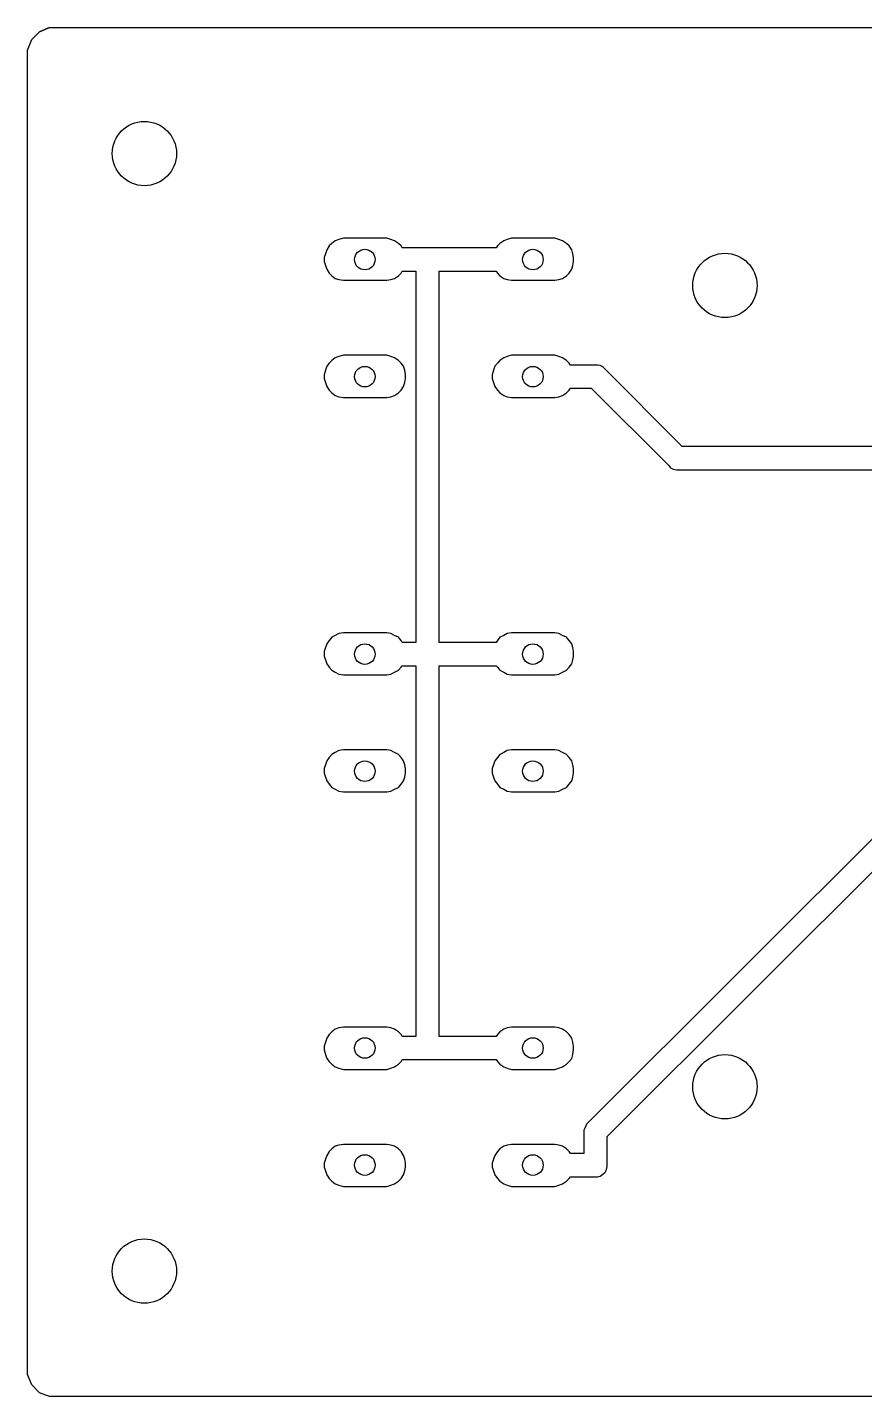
# Model space of a CAD drawing. Header units: inches. Extents: x 0 to 245, y 0 to 54.
# Drawn here: x 0 to 32.6, y 0 to 53.2 of the extents above; entities that cross this region are included whole.
import ezdxf

# ---------------------------------------------------------------- set-up
doc = ezdxf.new("R2010")
doc.units = ezdxf.units.IN
doc.header["$MEASUREMENT"] = 0
for name, color, linetype in [('OBRYS', 7, 'Continuous'), ('SCIEZKI', 3, 'Continuous'), ('WIERCENIA', 10, 'Continuous')]:
    doc.layers.add(name, color=color, linetype=linetype)

msp = doc.modelspace()

# ---------------------------------------------------------------- linework, layer by layer
at = {"layer": 'OBRYS'}
for p, q in [((0.478, 53.045), (0.855, 53.221)), ((0.478, 53.045), (0.855, 53.221)), ((0.855, 53.221), (0.478, 53.045)), ((0.478, 53.045), (0.855, 53.221)), ((0.478, 53.045), (0.855, 53.221)), ((0.855, 53.221), (0.478, 53.045)), ((0.855, 53.221), (116.222, 53.221)), ((0.855, 53.221), (116.222, 53.221)), ((0, 52.341), (0.176, 52.744)), ((0, 52.341), (0.176, 52.744)), ((0.176, 52.744), (0.478, 53.045)), ((0.176, 52.744), (0.478, 53.045)), ((0.478, 53.045), (0.478, 53.045)), ((0.478, 53.045), (0.478, 53.045)), ((0, 0.855), (0, 52.341)), ((0, 0.855), (0, 52.341)), ((0.176, 0.453), (0, 0.855)), ((0.176, 0.453), (0, 0.855)), ((0.478, 0.151), (0.176, 0.453)), ((0.478, 0.151), (0.176, 0.453)), ((0.855, 0), (0.478, 0.151)), ((0.855, 0), (0.478, 0.151)), ((116.222, 0), (0.855, 0)), ((116.222, 0), (0.855, 0))]:
    msp.add_line(p, q, dxfattribs=at)
at = {"layer": 'SCIEZKI'}
for p, q in [((11.74, 44.724), (11.64, 44.573)), ((11.841, 44.825), (11.74, 44.724)), ((11.967, 44.925), (11.841, 44.825)), ((12.117, 44.975), (11.967, 44.925)), ((12.293, 45.026), (12.117, 44.975)), ((13.978, 45.026), (12.293, 45.026)), ((14.129, 44.975), (13.978, 45.026)), ((14.28, 44.925), (14.129, 44.975)), ((14.43, 44.825), (14.28, 44.925)), ((14.531, 44.724), (14.43, 44.825)), ((14.581, 44.649), (14.531, 44.724)), ((18.277, 44.724), (18.226, 44.649)), ((18.377, 44.825), (18.277, 44.724)), ((18.528, 44.925), (18.377, 44.825)), ((18.654, 44.975), (18.528, 44.925)), ((18.83, 45.026), (18.654, 44.975)), ((20.514, 45.026), (18.83, 45.026)), ((20.665, 44.975), (20.514, 45.026)), ((20.816, 44.925), (20.665, 44.975)), ((20.967, 44.825), (20.816, 44.925)), ((21.067, 44.724), (20.967, 44.825)), ((21.168, 44.573), (21.067, 44.724)), ((11.59, 44.422), (11.539, 44.272)), ((11.539, 44.272), (11.539, 44.121)), ((11.64, 44.573), (11.59, 44.422)), ((18.226, 44.649), (14.581, 44.649)), ((21.218, 44.422), (21.168, 44.573)), ((21.243, 44.272), (21.218, 44.422)), ((21.243, 44.121), (21.243, 44.272)), ((11.539, 44.121), (11.59, 43.97)), ((11.59, 43.97), (11.64, 43.819)), ((11.64, 43.819), (11.74, 43.668)), ((11.74, 43.668), (11.841, 43.568)), ((14.43, 43.568), (14.531, 43.668)), ((14.531, 43.668), (14.581, 43.744)), ((14.581, 43.744), (15.109, 43.744)), ((15.109, 43.744), (15.109, 29.313)), ((16.014, 29.313), (16.014, 43.744)), ((16.014, 43.744), (18.226, 43.744)), ((18.226, 43.744), (18.277, 43.668)), ((18.277, 43.668), (18.377, 43.568)), ((20.967, 43.568), (21.067, 43.668)), ((21.067, 43.668), (21.168, 43.819)), ((21.168, 43.819), (21.218, 43.97)), ((21.218, 43.97), (21.243, 44.121)), ((11.841, 43.568), (11.967, 43.467)), ((11.967, 43.467), (12.117, 43.417)), ((12.117, 43.417), (12.293, 43.392)), ((12.293, 43.392), (13.978, 43.392)), ((13.978, 43.392), (14.129, 43.417)), ((14.129, 43.417), (14.28, 43.467)), ((14.28, 43.467), (14.43, 43.568)), ((18.377, 43.568), (18.528, 43.467)), ((18.528, 43.467), (18.654, 43.417)), ((18.654, 43.417), (18.83, 43.392)), ((18.83, 43.392), (20.514, 43.392)), ((20.514, 43.392), (20.665, 43.417)), ((20.665, 43.417), (20.816, 43.467)), ((20.816, 43.467), (20.967, 43.568)), ((12.293, 40.475), (12.117, 40.425)), ((13.978, 40.475), (12.293, 40.475)), ((14.129, 40.425), (13.978, 40.475)), ((18.83, 40.475), (18.654, 40.425)), ((20.514, 40.475), (18.83, 40.475)), ((20.665, 40.425), (20.514, 40.475)), ((11.64, 40.048), (11.59, 39.897)), ((11.74, 40.174), (11.64, 40.048)), ((11.841, 40.274), (11.74, 40.174)), ((11.967, 40.375), (11.841, 40.274)), ((12.117, 40.425), (11.967, 40.375)), ((14.28, 40.375), (14.129, 40.425)), ((14.43, 40.274), (14.28, 40.375)), ((14.531, 40.174), (14.43, 40.274)), ((14.631, 40.048), (14.531, 40.174)), ((14.682, 39.897), (14.631, 40.048)), ((18.176, 40.048), (18.126, 39.897)), ((18.277, 40.174), (18.176, 40.048)), ((18.377, 40.274), (18.277, 40.174)), ((18.528, 40.375), (18.377, 40.274)), ((18.654, 40.425), (18.528, 40.375)), ((20.816, 40.375), (20.665, 40.425)), ((20.967, 40.274), (20.816, 40.375)), ((21.067, 40.174), (20.967, 40.274)), ((21.118, 40.098), (21.067, 40.174)), ((22.173, 40.098), (21.118, 40.098)), ((22.274, 40.073), (22.173, 40.098)), ((22.375, 40.023), (22.274, 40.073)), ((25.467, 36.931), (22.375, 40.023)), ((11.59, 39.897), (11.539, 39.721)), ((11.539, 39.721), (11.539, 39.57)), ((11.539, 39.57), (11.59, 39.42)), ((11.59, 39.42), (11.64, 39.269)), ((14.631, 39.269), (14.682, 39.42)), ((14.707, 39.721), (14.682, 39.897)), ((14.682, 39.42), (14.707, 39.57)), ((14.707, 39.57), (14.707, 39.721)), ((18.126, 39.897), (18.076, 39.721)), ((18.076, 39.721), (18.076, 39.57)), ((18.076, 39.57), (18.126, 39.42)), ((18.126, 39.42), (18.176, 39.269)), ((11.64, 39.269), (11.74, 39.118)), ((11.74, 39.118), (11.841, 39.017)), ((11.841, 39.017), (11.967, 38.917)), ((11.967, 38.917), (12.117, 38.866)), ((12.117, 38.866), (12.293, 38.841)), ((13.978, 38.841), (14.129, 38.866)), ((14.129, 38.866), (14.28, 38.917)), ((14.28, 38.917), (14.43, 39.017)), ((14.43, 39.017), (14.531, 39.118)), ((14.531, 39.118), (14.631, 39.269)), ((18.176, 39.269), (18.277, 39.118)), ((18.277, 39.118), (18.377, 39.017)), ((18.377, 39.017), (18.528, 38.917)), ((18.528, 38.917), (18.654, 38.866)), ((18.654, 38.866), (18.83, 38.841)), ((20.514, 38.841), (20.665, 38.866)), ((20.665, 38.866), (20.816, 38.917)), ((20.816, 38.917), (20.967, 39.017)), ((20.967, 39.017), (21.067, 39.118)), ((21.067, 39.118), (21.118, 39.193)), ((21.118, 39.193), (21.922, 39.193)), ((21.922, 39.193), (24.939, 36.202)), ((12.293, 38.841), (13.978, 38.841)), ((12.293, 38.841), (12.293, 38.841)), ((18.83, 38.841), (20.514, 38.841)), ((18.83, 38.841), (18.83, 38.841)), ((41.858, 36.931), (25.467, 36.931)), ((24.939, 36.202), (25.014, 36.101)), ((25.014, 36.101), (25.115, 36.051)), ((25.115, 36.051), (25.241, 36.026)), ((25.241, 36.026), (42.109, 36.026)), ((42.839, 31.651), (21.746, 10.584)), ((22.551, 10.106), (43.392, 30.922)), ((11.74, 29.389), (11.64, 29.263)), ((11.841, 29.514), (11.74, 29.389)), ((11.967, 29.59), (11.841, 29.514)), ((12.117, 29.665), (11.967, 29.59)), ((12.293, 29.69), (12.117, 29.665)), ((13.978, 29.69), (12.293, 29.69)), ((14.129, 29.665), (13.978, 29.69)), ((14.28, 29.59), (14.129, 29.665)), ((14.43, 29.514), (14.28, 29.59)), ((14.531, 29.389), (14.43, 29.514)), ((14.581, 29.313), (14.531, 29.389)), ((15.109, 29.313), (14.581, 29.313)), ((18.226, 29.313), (16.014, 29.313)), ((18.277, 29.389), (18.226, 29.313)), ((18.377, 29.514), (18.277, 29.389)), ((18.528, 29.59), (18.377, 29.514)), ((18.654, 29.665), (18.528, 29.59)), ((18.83, 29.69), (18.654, 29.665)), ((20.514, 29.69), (18.83, 29.69)), ((20.665, 29.665), (20.514, 29.69)), ((20.816, 29.59), (20.665, 29.665)), ((20.967, 29.514), (20.816, 29.59)), ((21.067, 29.389), (20.967, 29.514)), ((21.168, 29.263), (21.067, 29.389)), ((11.59, 29.112), (11.539, 28.961)), ((11.539, 28.961), (11.539, 28.785)), ((11.539, 28.785), (11.59, 28.634)), ((11.64, 29.263), (11.59, 29.112)), ((21.218, 29.112), (21.168, 29.263)), ((21.243, 28.961), (21.218, 29.112)), ((21.218, 28.634), (21.243, 28.785)), ((21.243, 28.785), (21.243, 28.961)), ((11.59, 28.634), (11.64, 28.484)), ((11.64, 28.484), (11.74, 28.358)), ((11.74, 28.358), (11.841, 28.232)), ((11.841, 28.232), (11.967, 28.157)), ((14.28, 28.157), (14.43, 28.232)), ((14.43, 28.232), (14.531, 28.358)), ((14.531, 28.358), (14.581, 28.408)), ((14.581, 28.408), (15.109, 28.408)), ((15.109, 28.408), (15.109, 14.003)), ((16.014, 28.408), (18.226, 28.408)), ((16.014, 14.003), (16.014, 28.408)), ((18.226, 28.408), (18.277, 28.358)), ((18.277, 28.358), (18.377, 28.232)), ((18.377, 28.232), (18.528, 28.157)), ((20.816, 28.157), (20.967, 28.232)), ((20.967, 28.232), (21.067, 28.358)), ((21.067, 28.358), (21.168, 28.484)), ((21.168, 28.484), (21.218, 28.634)), ((11.967, 28.157), (12.117, 28.081)), ((12.117, 28.081), (12.293, 28.056)), ((12.293, 28.056), (13.978, 28.056)), ((12.293, 28.056), (12.293, 28.056)), ((13.978, 28.056), (14.129, 28.081)), ((14.129, 28.081), (14.28, 28.157)), ((18.528, 28.157), (18.654, 28.081)), ((18.654, 28.081), (18.83, 28.056)), ((18.83, 28.056), (20.514, 28.056)), ((20.514, 28.056), (20.665, 28.081)), ((20.665, 28.081), (20.816, 28.157)), ((11.967, 25.039), (11.841, 24.964)), ((12.117, 25.115), (11.967, 25.039)), ((12.293, 25.14), (12.117, 25.115)), ((13.978, 25.14), (12.293, 25.14)), ((14.129, 25.115), (13.978, 25.14)), ((14.28, 25.039), (14.129, 25.115)), ((14.43, 24.964), (14.28, 25.039)), ((18.528, 25.039), (18.377, 24.964)), ((18.654, 25.115), (18.528, 25.039)), ((18.83, 25.14), (18.654, 25.115)), ((20.514, 25.14), (18.83, 25.14)), ((20.665, 25.115), (20.514, 25.14)), ((20.816, 25.039), (20.665, 25.115)), ((20.967, 24.964), (20.816, 25.039)), ((11.59, 24.562), (11.539, 24.411)), ((11.64, 24.713), (11.59, 24.562)), ((11.74, 24.838), (11.64, 24.713)), ((11.841, 24.964), (11.74, 24.838)), ((14.531, 24.838), (14.43, 24.964)), ((14.631, 24.713), (14.531, 24.838)), ((14.682, 24.562), (14.631, 24.713)), ((14.707, 24.411), (14.682, 24.562)), ((18.126, 24.562), (18.076, 24.411)), ((18.176, 24.713), (18.126, 24.562)), ((18.277, 24.838), (18.176, 24.713)), ((18.377, 24.964), (18.277, 24.838)), ((21.067, 24.838), (20.967, 24.964)), ((21.168, 24.713), (21.067, 24.838)), ((21.218, 24.562), (21.168, 24.713)), ((21.243, 24.411), (21.218, 24.562)), ((11.539, 24.411), (11.539, 24.235)), ((11.539, 24.235), (11.59, 24.084)), ((11.59, 24.084), (11.64, 23.933)), ((14.631, 23.933), (14.682, 24.084)), ((14.682, 24.084), (14.707, 24.235)), ((14.707, 24.235), (14.707, 24.411)), ((18.076, 24.411), (18.076, 24.235)), ((18.076, 24.235), (18.126, 24.084)), ((18.126, 24.084), (18.176, 23.933)), ((21.168, 23.933), (21.218, 24.084)), ((21.218, 24.084), (21.243, 24.235)), ((21.243, 24.235), (21.243, 24.411)), ((11.64, 23.933), (11.74, 23.808)), ((11.74, 23.808), (11.841, 23.682)), ((11.841, 23.682), (11.967, 23.606)), ((11.967, 23.606), (12.117, 23.531)), ((12.117, 23.531), (12.293, 23.506)), ((12.293, 23.506), (13.978, 23.506)), ((12.293, 23.506), (12.293, 23.506)), ((13.978, 23.506), (14.129, 23.531)), ((14.129, 23.531), (14.28, 23.606)), ((14.28, 23.606), (14.43, 23.682)), ((14.43, 23.682), (14.531, 23.808)), ((14.531, 23.808), (14.631, 23.933)), ((18.176, 23.933), (18.277, 23.808)), ((18.277, 23.808), (18.377, 23.682)), ((18.377, 23.682), (18.528, 23.606)), ((18.528, 23.606), (18.654, 23.531)), ((18.654, 23.531), (18.83, 23.506)), ((18.83, 23.506), (20.514, 23.506)), ((18.83, 23.506), (18.83, 23.506)), ((20.514, 23.506), (20.665, 23.531)), ((20.665, 23.531), (20.816, 23.606)), ((20.816, 23.606), (20.967, 23.682)), ((20.967, 23.682), (21.067, 23.808)), ((21.067, 23.808), (21.168, 23.933)), ((11.64, 13.928), (11.59, 13.777)), ((11.74, 14.078), (11.64, 13.928)), ((11.841, 14.179), (11.74, 14.078)), ((11.967, 14.28), (11.841, 14.179)), ((12.117, 14.33), (11.967, 14.28)), ((12.293, 14.355), (12.117, 14.33)), ((13.978, 14.355), (12.293, 14.355)), ((14.129, 14.33), (13.978, 14.355)), ((14.28, 14.28), (14.129, 14.33)), ((14.43, 14.179), (14.28, 14.28)), ((14.531, 14.078), (14.43, 14.179)), ((14.581, 14.003), (14.531, 14.078)), ((15.109, 14.003), (14.581, 14.003)), ((18.226, 14.003), (16.014, 14.003)), ((18.277, 14.078), (18.226, 14.003)), ((18.377, 14.179), (18.277, 14.078)), ((18.528, 14.28), (18.377, 14.179)), ((18.654, 14.33), (18.528, 14.28)), ((18.83, 14.355), (18.654, 14.33)), ((20.514, 14.355), (18.83, 14.355)), ((20.665, 14.33), (20.514, 14.355)), ((20.816, 14.28), (20.665, 14.33)), ((20.967, 14.179), (20.816, 14.28)), ((21.067, 14.078), (20.967, 14.179)), ((21.168, 13.928), (21.067, 14.078)), ((21.218, 13.777), (21.168, 13.928)), ((11.59, 13.777), (11.539, 13.626)), ((11.539, 13.626), (11.539, 13.475)), ((11.539, 13.475), (11.59, 13.299)), ((21.243, 13.626), (21.218, 13.777)), ((21.218, 13.299), (21.243, 13.475)), ((21.243, 13.475), (21.243, 13.626)), ((11.59, 13.299), (11.64, 13.148)), ((11.64, 13.148), (11.74, 13.023)), ((11.74, 13.023), (11.841, 12.922)), ((11.841, 12.922), (11.967, 12.821)), ((11.967, 12.821), (12.117, 12.771)), ((14.129, 12.771), (14.28, 12.821)), ((14.28, 12.821), (14.43, 12.922)), ((14.43, 12.922), (14.531, 13.023)), ((14.531, 13.023), (14.581, 13.098)), ((14.581, 13.098), (18.226, 13.098)), ((18.226, 13.098), (18.277, 13.023)), ((18.277, 13.023), (18.377, 12.922)), ((18.377, 12.922), (18.528, 12.821)), ((18.528, 12.821), (18.654, 12.771)), ((20.665, 12.771), (20.816, 12.821)), ((20.816, 12.821), (20.967, 12.922)), ((20.967, 12.922), (21.067, 13.023)), ((21.067, 13.023), (21.168, 13.148)), ((21.168, 13.148), (21.218, 13.299)), ((12.117, 12.771), (12.293, 12.721)), ((12.293, 12.721), (13.978, 12.721)), ((13.978, 12.721), (14.129, 12.771)), ((18.654, 12.771), (18.83, 12.721)), ((18.83, 12.721), (20.514, 12.721)), ((20.514, 12.721), (20.665, 12.771)), ((21.696, 10.458), (21.646, 10.358)), ((21.646, 10.358), (21.646, 9.453)), ((21.746, 10.584), (21.696, 10.458)), ((11.841, 9.629), (11.74, 9.528)), ((11.967, 9.729), (11.841, 9.629)), ((12.117, 9.779), (11.967, 9.729)), ((12.293, 9.805), (12.117, 9.779)), ((13.978, 9.805), (12.293, 9.805)), ((14.129, 9.779), (13.978, 9.805)), ((14.28, 9.729), (14.129, 9.779)), ((14.43, 9.629), (14.28, 9.729)), ((14.531, 9.528), (14.43, 9.629)), ((18.377, 9.629), (18.277, 9.528)), ((18.528, 9.729), (18.377, 9.629)), ((18.654, 9.779), (18.528, 9.729)), ((18.83, 9.805), (18.654, 9.779)), ((20.514, 9.805), (18.83, 9.805)), ((20.665, 9.779), (20.514, 9.805)), ((20.816, 9.729), (20.665, 9.779)), ((20.967, 9.629), (20.816, 9.729)), ((21.067, 9.528), (20.967, 9.629)), ((22.551, 8.95), (22.551, 10.106)), ((11.59, 9.226), (11.539, 9.076)), ((11.539, 9.076), (11.539, 8.925)), ((11.64, 9.377), (11.59, 9.226)), ((11.74, 9.528), (11.64, 9.377)), ((14.631, 9.377), (14.531, 9.528)), ((14.682, 9.226), (14.631, 9.377)), ((14.707, 9.076), (14.682, 9.226)), ((14.707, 8.925), (14.707, 9.076)), ((18.126, 9.226), (18.076, 9.076)), ((18.076, 9.076), (18.076, 8.925)), ((18.176, 9.377), (18.126, 9.226)), ((18.277, 9.528), (18.176, 9.377)), ((21.118, 9.453), (21.067, 9.528)), ((21.646, 9.453), (21.118, 9.453)), ((11.539, 8.925), (11.59, 8.774)), ((11.59, 8.774), (11.64, 8.623)), ((11.64, 8.623), (11.74, 8.472)), ((14.531, 8.472), (14.631, 8.623)), ((14.631, 8.623), (14.682, 8.774)), ((14.682, 8.774), (14.707, 8.925)), ((18.076, 8.925), (18.126, 8.774)), ((18.126, 8.774), (18.176, 8.623)), ((18.176, 8.623), (18.277, 8.472)), ((21.067, 8.472), (21.118, 8.548)), ((21.118, 8.548), (22.173, 8.548)), ((22.173, 8.548), (22.274, 8.573)), ((22.274, 8.573), (22.375, 8.648)), ((22.375, 8.648), (22.475, 8.724)), ((22.475, 8.724), (22.525, 8.824)), ((22.525, 8.824), (22.551, 8.95)), ((11.74, 8.472), (11.841, 8.372)), ((11.841, 8.372), (11.967, 8.271)), ((11.967, 8.271), (12.117, 8.221)), ((12.117, 8.221), (12.293, 8.171)), ((12.293, 8.171), (13.978, 8.171)), ((12.293, 8.171), (12.293, 8.171)), ((13.978, 8.171), (14.129, 8.221)), ((14.129, 8.221), (14.28, 8.271)), ((14.28, 8.271), (14.43, 8.372)), ((14.43, 8.372), (14.531, 8.472)), ((18.277, 8.472), (18.377, 8.372)), ((18.377, 8.372), (18.528, 8.271)), ((18.528, 8.271), (18.654, 8.221)), ((18.654, 8.221), (18.83, 8.171)), ((18.83, 8.171), (20.514, 8.171)), ((18.83, 8.171), (18.83, 8.171)), ((20.514, 8.171), (20.665, 8.221)), ((20.665, 8.221), (20.816, 8.271)), ((20.816, 8.271), (20.967, 8.372)), ((20.967, 8.372), (21.067, 8.472))]:
    msp.add_line(p, q, dxfattribs=at)
at = {"layer": 'WIERCENIA', "linetype": 'Continuous'}
for centre, radius in [((4.55, 48.319), 1.25), ((13.123, 44.196), 0.4), ((19.659, 44.196), 0.4), ((27.126, 43.191), 1.25), ((13.123, 39.646), 0.4), ((19.659, 39.646), 0.4), ((13.123, 28.861), 0.4), ((19.659, 28.861), 0.4), ((13.123, 24.31), 0.4), ((19.659, 24.31), 0.4), ((13.123, 13.55), 0.4), ((19.659, 13.55), 0.4), ((27.126, 12.042), 1.25), ((13.123, 9), 0.4), ((19.659, 9), 0.4), ((4.55, 4.877), 1.25)]:
    msp.add_circle(centre, radius, dxfattribs=at)

doc.saveas('drawing.dxf')
